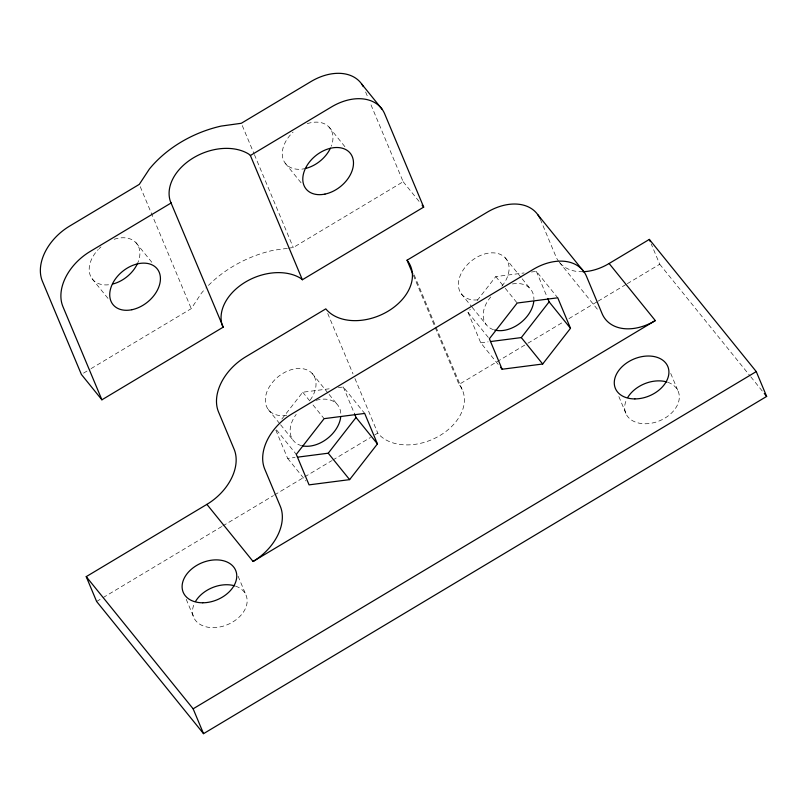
<?xml version="1.0" encoding="UTF-8"?>
<svg xmlns="http://www.w3.org/2000/svg" width="807" height="807" viewBox="0 0 807 807"><rect width="100%" height="100%" fill="white"/><g stroke="black" fill="none" stroke-linecap="round" stroke-linejoin="round"><path stroke-width="0.61" stroke-dasharray="4.04 3.03" d="M91.07 368.617L191.259 308.627L201.316 293.334A97.405 68.514 -22.7 0 1 205.129 288.906M281.875 419.015L302.736 392.222L329.781 388.732M498.161 364.35L480.74 342.804L467.989 312.319L470.31 309.343M477.26 300.416L495.801 276.599L524.076 272.958M83.535 373.137L89.991 369.263M288.533 248.183L293.274 247.527L403.157 181.726L369.949 102.348M96.618 601.487L102.015 598.259M103.094 597.614L221.703 526.578M222.782 525.932L273.462 495.589M274.531 494.943L303.644 477.502M304.723 476.856L331.687 460.716M332.766 460.071L370.504 437.465M374.811 434.882L377.777 433.117A47.845 33.652 -22.7 0 0 439.997 435.487A47.845 33.652 -22.7 0 0 459.022 384.455L526.83 343.853M527.909 343.207L562.479 322.497M568.965 318.614L597.059 301.788M598.138 301.142L626.242 284.316M627.321 283.671L659.733 264.252L651.229 243.926M287.353 248.354L273.119 250.331A97.405 68.514 -22.7 0 0 205.936 288.028M531.45 271.999L536.362 271.374L557.748 297.803M480.74 342.804L488.114 341.855M338.385 387.622L343.298 386.987L364.683 413.426M275.863 430.202L287.675 458.426L295.049 457.478M659.733 264.252L750.016 375.87M750.813 376.849L762.686 391.536M559.211 262.053L599.137 311.411M505.142 257.746L521.413 277.86M522.19 278.818L529.947 288.402M495.801 276.599L504.516 287.373M505.303 288.351L517.186 303.039M403.157 181.726L419.741 202.224M329.004 127.032L345.588 147.53M461.281 293.819L471.359 306.277M472.135 307.235L486.086 324.485M467.989 312.319L488.578 337.78M285.143 163.115L301.727 183.603M312.077 373.359L328.348 393.483M329.125 394.441L336.872 404.025M302.736 392.222L309.858 401.039M313.025 404.953L324.111 418.662M135.939 242.655L152.523 263.153M268.217 409.442L279.837 423.816M280.614 424.775L293.022 440.108M276.508 429.899L296.3 454.381M287.675 458.426L305.893 480.952M92.079 278.728L108.663 299.226M670.728 373.449L678.284 391.526M618.868 396.56L626.424 414.637M540.307 219.242L555.902 256.525A47.371 32.986 -39 0 0 558.434 261.085M536.362 271.374L547.227 297.339M365.621 91.988L368.022 97.738M414.173 274.915L463.228 392.192M413.366 275.298L459.022 384.455M327.743 313.509L353.002 373.893M354.949 378.533L377.777 433.117M242.271 125.599L253.933 153.471M254.417 154.631L293.274 247.527M343.298 386.987L354.636 414.092M140.257 186.699L191.259 308.627M238.095 576.188L246.125 595.395M186.235 599.298L194.265 618.505M307.225 123.663A28.427 19.792 -39 0 1 331.294 146.178M305.853 168.401A28.427 19.792 -39 0 1 283.176 159.362A28.427 19.792 -39 0 1 293.092 132.126M114.16 239.286A28.427 19.792 -39 0 1 137.372 263.798M108.531 284.79A28.427 19.792 -39 0 1 89.839 274.158A28.427 19.792 -39 0 1 98.313 249.434M99.16 248.576A28.427 19.792 -39 0 1 100.925 246.942M286.778 415.191A28.427 19.792 -39 0 1 267.006 391.587A28.427 19.792 -39 0 1 304.562 369.092A28.427 19.792 -39 0 1 308.506 402.179M582.997 271.717A47.371 32.986 -39 0 1 559.049 261.912M667.762 382.266A28.427 19.993 -22.7 0 1 675.368 408.534A28.427 19.993 -22.7 0 1 639.527 423.241A28.427 19.993 -22.7 0 1 626.847 399.051M477.734 299.871A28.427 19.792 -39 0 1 460.626 274.622A28.427 19.792 -39 0 1 498.222 253.63A28.427 19.792 -39 0 1 501.581 286.556M235.604 586.134A28.427 19.993 -22.7 0 1 243.21 612.402A28.427 19.993 -22.7 0 1 207.359 627.11A28.427 19.993 -22.7 0 1 194.689 602.92M512.455 283.943A28.427 19.792 -39 0 1 533.901 299.669M493.501 329.7A28.427 19.792 -39 0 1 490.727 296.956M316.173 400.322A28.427 19.792 -39 0 1 340.806 413.416M301.606 445.666A28.427 19.792 -39 0 1 296.189 414.415"/><path stroke-width="1.21" d="M297.511 457.166L328.237 453.201L356.048 417.481L354.636 414.092M349.623 479.63L377.434 443.911L364.683 413.426L324.111 418.662L296.3 454.381L309.061 484.866L349.623 479.63L328.237 453.201M490.575 341.543L521.312 337.578L549.123 301.858L547.701 298.469M542.687 364.007L570.499 328.298L557.748 297.803L517.186 303.039L489.375 338.758L502.125 369.243L542.687 364.007L521.312 337.578M171.255 202.9L90.152 251.471A47.371 32.986 -39 0 0 62.926 306.62L101.904 399.808L223.226 327.148L170.267 201.084A47.845 33.652 -22.7 0 1 193.498 157.789A47.845 33.652 -22.7 0 1 248.748 154.076L250.382 155.509L302.363 279.757L423.685 207.106L384.707 113.918A47.371 32.986 -39 0 0 331.485 106.938L250.382 155.509M582.997 271.717A47.371 32.986 -39 0 0 609.114 263.496L649.342 239.407L756.26 371.583L766.65 396.429L203.535 733.664L96.618 601.487L86.228 576.642L206.895 504.375A47.371 32.986 -39 0 0 234.121 449.227L218.526 411.953A47.371 32.986 -39 0 1 245.762 356.795L325.806 308.859A47.845 33.652 -22.7 0 0 388.026 311.23A47.845 33.652 -22.7 0 0 407.051 260.207L487.095 212.271A47.371 32.986 -39 0 1 539.883 218.283M206.895 504.375L253.075 561.47L655.304 320.591L609.114 263.496M203.535 733.664L193.135 708.808L756.26 371.583M302.363 279.757L300.718 278.334A47.845 33.652 -22.7 0 0 245.479 282.036A47.845 33.652 -22.7 0 0 222.238 325.332L223.226 327.148M764.269 393.493L766.65 396.429M537.785 214.682L583.965 271.788M549.123 301.858L570.499 328.298M361.647 83.978L382.175 109.349M422.101 205.149L423.685 207.106M500.542 367.286L502.125 369.243M356.048 417.481L377.434 443.911M101.904 399.808L81.376 374.428L42.398 281.24A47.371 32.986 -39 0 1 69.624 226.091L139.278 184.379L149.345 169.087A97.405 68.514 -22.7 0 1 221.148 126.084L241.303 123.279L310.957 81.568A47.371 32.986 -39 0 1 363.281 86.631M86.228 576.642L193.135 708.808M649.342 239.407L650.281 241.666M407.051 260.207L412.881 274.138M330.436 148.175A28.427 19.792 -39 0 1 315.416 164.356L314.377 164.951A28.427 19.792 -39 0 1 305.853 168.401M137.372 263.798A28.427 19.792 -39 0 1 112.788 284.024M627.846 397.266A28.427 19.993 -22.7 0 1 666.804 381.963M195.687 601.134A28.427 19.993 -22.7 0 1 234.645 585.832M655.304 320.591A47.371 32.986 -39 0 1 602.093 313.62L586.497 276.347A47.371 32.986 -39 0 0 533.276 269.367L291.942 413.9A47.371 32.986 -39 0 0 264.716 469.049L280.311 506.322A47.371 32.986 -39 0 1 253.075 561.47M533.76 301.596A28.427 19.792 -39 0 1 516.349 325.725L515.32 326.321A28.427 19.792 -39 0 1 494.671 330.043M340.685 417.219A28.427 19.792 -39 0 1 302.514 445.868M131.884 309.727A28.427 19.792 -39 0 0 158.465 270.738A28.427 19.792 -39 0 0 114.887 279.686A28.427 19.792 -39 0 0 131.884 309.727M324.949 194.104A28.427 19.792 -39 0 0 351.529 155.115A28.427 19.792 -39 0 0 307.951 164.063A28.427 19.792 -39 0 0 324.949 194.104M202.749 602.789A28.427 19.993 -22.7 0 0 235.735 570.549A28.427 19.993 -22.7 0 0 189.827 570.66A28.427 19.993 -22.7 0 0 202.749 602.789M634.907 398.92A28.427 19.993 -22.7 0 0 667.893 366.681A28.427 19.993 -22.7 0 0 621.995 366.792A28.427 19.993 -22.7 0 0 634.907 398.92"/></g></svg>
